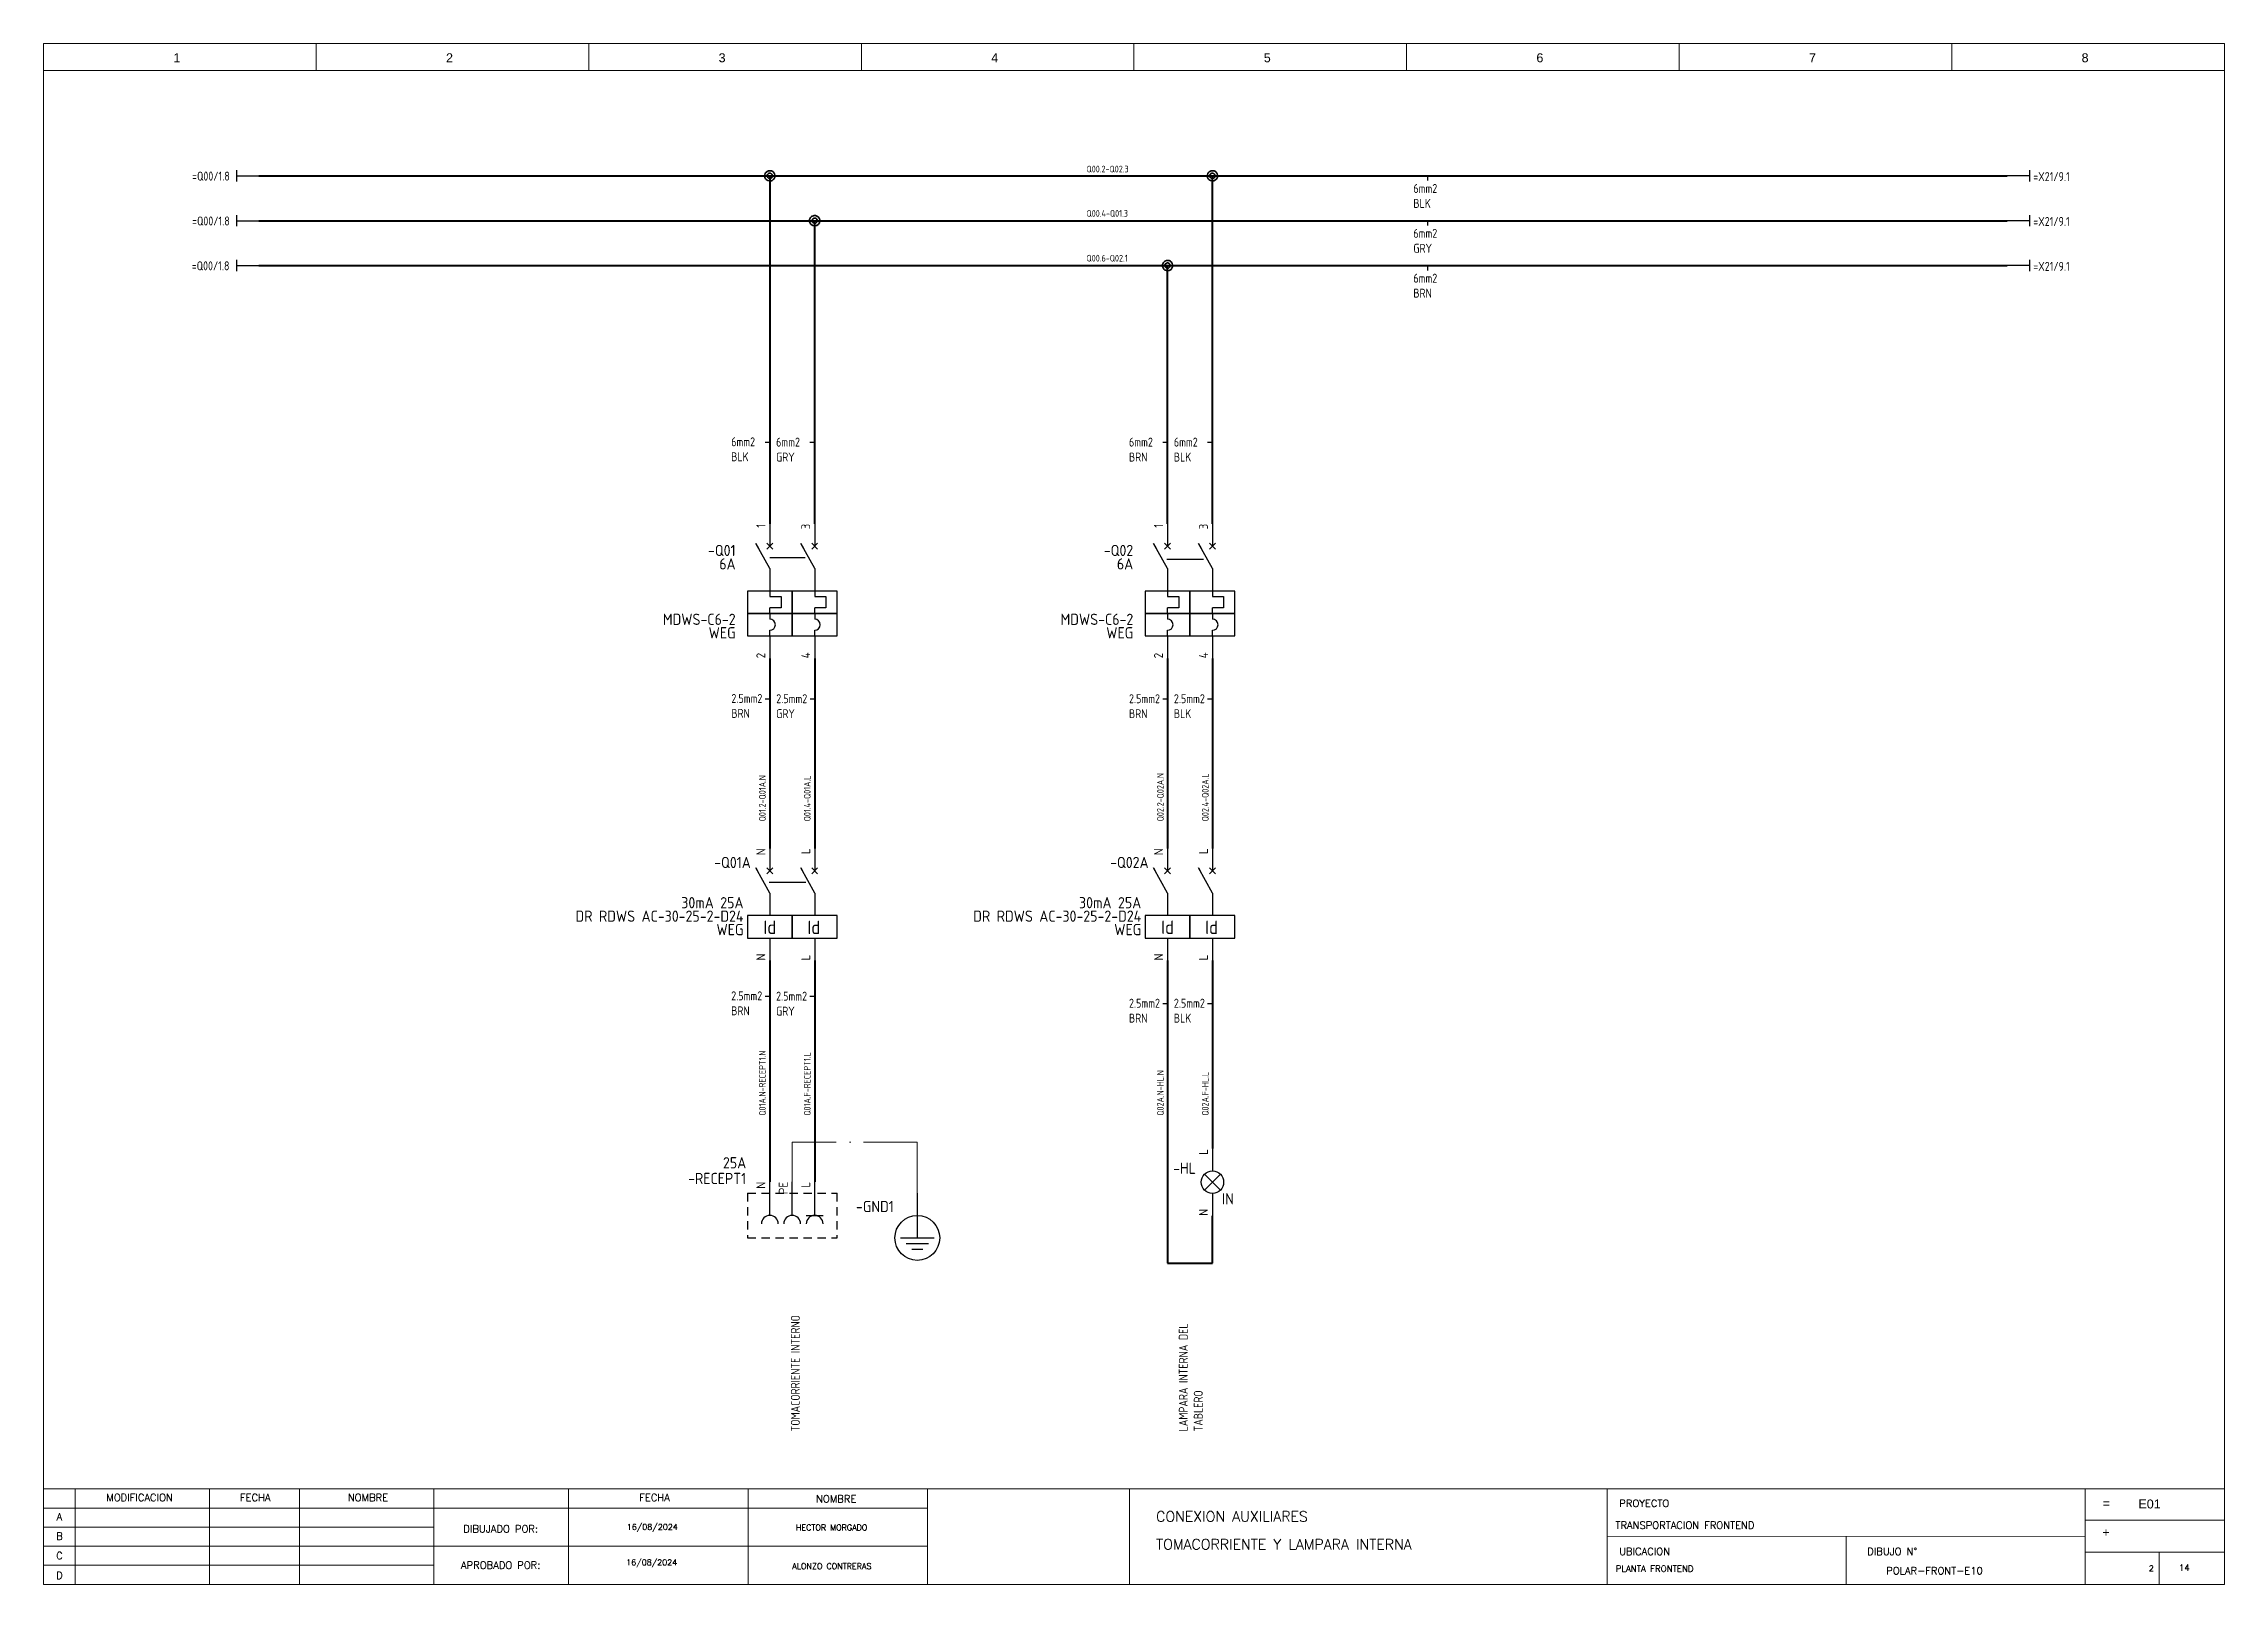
# Paper-space layout '02' of a CAD drawing. Header units: millimetres. Extents: x -33 to 453, y -23 to 320.
# The model-space entities are those that its viewports show. They can reach past a viewport. Long polylines and large blocks are cut down to what shows.
import ezdxf
from ezdxf.enums import TextEntityAlignment as Align

# ---------------------------------------------------------------- set-up
doc = ezdxf.new("R2010")
doc.units = ezdxf.units.MM
doc.header["$MEASUREMENT"] = 0
doc.linetypes.add('ACAD_ISO10W100', pattern=[18, 12, -3, 0, -3])
for name, color, linetype in [('0V', 160, 'Continuous'), ('DESC', 150, 'Continuous'), ('LINK', 9, 'Continuous'), ('MISC', 7, 'Continuous'), ('PDF_Geometría', 7, 'Continuous'), ('TAGS', 150, 'Continuous'), ('TERMS', 123, 'Continuous'), ('WIRENO', 10, 'Continuous'), ('WIREREF', 50, 'Continuous')]:
    doc.layers.add(name, color=color, linetype=linetype)
for name, color, linetype, lineweight in [('Fase1', 255, 'Continuous', 40), ('Fase2', 253, 'Continuous', 40), ('Fase3', 34, 'Continuous', 40), ('FORMATO', 7, 'Continuous', 5), ('SYMS', 7, 'Continuous', 30), ('Tierra', 3, 'ACAD_ISO10W100', 5)]:
    doc.layers.add(name, color=color, linetype=linetype, lineweight=lineweight)
doc.styles.add('ROMANS', font='romans.shx')
doc.styles.add('SIMPLEX', font='simplex.shx', dxfattribs={"height": 6})
doc.styles.get("Standard").update_dxf_attribs({"font": 'arial.ttf'})
doc.styles.add('WD_IEC', font='ISOCP2.shx', dxfattribs={"width": 0.9, "height": 4})

# ---------------------------------------------------------------- blocks, each defined once
blk = doc.blocks.new('Membrete A3')
at = {"layer": 'FORMATO', "color": 5}
for p, q in [((454.02, 319.51), (-32.03, 319.51)), ((-32.03, 319.51), (-32.03, 313.51)), ((28.73, 319.51), (28.73, 313.51)), ((89.48, 319.51), (89.48, 313.51)), ((150.24, 319.51), (150.24, 313.51)), ((210.99, 319.51), (210.99, 313.51)), ((271.75, 319.51), (271.75, 313.51)), ((332.5, 319.51), (332.5, 313.51)), ((393.26, 319.51), (393.26, 313.51)), ((454.02, 319.51), (454.02, 313.51)), ((-32.03, 313.51), (454.02, 313.51)), ((454.02, -2.58), (-32.03, -2.58)), ((-32.03, -2.58), (-32.03, -23.85)), ((-25.03, -23.85), (-25.03, -2.58)), ((4.97, -23.85), (4.97, -2.58)), ((24.97, -23.85), (24.97, -2.58)), ((54.97, -23.85), (54.97, -2.58)), ((84.97, -23.85), (84.97, -2.58)), ((124.97, -23.85), (124.97, -2.58)), ((164.97, -23.85), (164.97, -2.58)), ((209.97, -23.85), (209.97, -2.58)), ((316.47, -2.58), (316.47, -23.85)), ((422.96, -2.58), (422.96, -23.85)), ((454.02, -2.58), (454.02, -23.85)), ((-32.03, -6.84), (54.97, -6.84)), ((54.97, -6.84), (164.97, -6.84)), ((422.96, -9.52), (454.02, -9.52)), ((-32.03, -11.09), (54.97, -11.09)), ((316.47, -13.22), (422.96, -13.1)), ((369.71, -13.16), (369.71, -23.85)), ((-32.03, -15.35), (54.97, -15.35)), ((54.97, -15.35), (164.97, -15.35)), ((422.96, -16.69), (454.02, -16.69)), ((-32.03, -19.6), (54.97, -19.6)), ((454.02, -23.85), (-32.03, -23.85))]:
    blk.add_line(p, q, dxfattribs=at)
at = {"layer": 'FORMATO', "color": 172, "true_color": 0x0000d2}
blk.add_line((439.51, -16.69), (439.51, -23.85), dxfattribs=at)
at = {"flags": 8}
for tag, p in [('=', (437.34, -6.94)), ('+', (437.03, -13.59))]:
    blk.add_attdef(tag, text='', height=2, dxfattribs=at).set_placement(p, align=Align.CENTER)
at = {"layer": 'FORMATO', "style": 'SIMPLEX'}
for s, height, p in [('MODIFICACION', 1.625, (-10.65, -5.33)), ('FECHA', 1.625, (15.14, -5.33)), ('NOMBRE', 1.625, (40.26, -5.33)), ('FECHA', 1.625, (104.13, -5.33)), ('NOMBRE', 1.625, (144.62, -5.61)), ('A', 1.62, (-28.51, -9.6)), ('PROYECTO', 1.625, (324.72, -6.61)), ('B', 1.62, (-28.51, -13.91)), ('DIBUJADO POR:', 1.625, (69.84, -12.31)), ('C', 1.62, (-28.51, -18.26)), ('APROBADO POR:', 1.625, (69.84, -20.39)), ('UBICACION', 1.625, (324.79, -17.32)), ('DIBUJO N°', 1.625, (379.98, -17.32)), ('D', 1.62, (-28.51, -22.66))]:
    blk.add_text(s, height=height, dxfattribs=at).set_placement(p, align=Align.CENTER)
at = {"layer": 'FORMATO', "color": 5, "char_height": 2, "attachment_point": 1}
for s, insert in [('1', (-3.1, 317.35)), ('2', (57.66, 317.35)), ('3', (118.41, 317.35)), ('4', (179.17, 317.35)), ('5', (239.92, 317.35)), ('6', (300.68, 317.35)), ('7', (361.44, 317.35)), ('8', (422.19, 317.35))]:
    blk.add_mtext_dynamic_manual_height_columns(s, width=6.4736, gutter_width=10, heights=[0], dxfattribs=dict(at, insert=insert))
at = {"layer": 'FORMATO', "char_height": 2, "attachment_point": 1}
for s, insert in [('{\\Famgdt|c0;=}', (426.91, -4.81)), ('{\\Famgdt|c0;+}', (426.84, -11.28))]:
    blk.add_mtext_dynamic_manual_height_columns(s, width=6.5897, gutter_width=30, heights=[0], dxfattribs=dict(at, insert=insert))
at = {"layer": 'FORMATO', "char_height": 1.3, "attachment_point": 1, "style": 'SIMPLEX'}
for insert in [(97.95, -10.41), (97.81, -18.31)]:
    blk.add_mtext_dynamic_manual_height_columns('16/08/2024', width=6.1912, gutter_width=1, heights=[0], dxfattribs=dict(at, insert=insert))
at = {"layer": 'FORMATO', "flags": 8}
for tag, p, height, style in [('MOD_DESC11', (-24.47, -8.5), 1.3, 'ROMANS'), ('MOD_DESC12', (-24.47, -10.77), 1.3, 'ROMANS'), ('TITULO_3', (215.92, -9.87), 2.3, 'ROMANS'), ('MOD_DESC21', (-24.43, -12.68), 1.3, 'ROMANS'), ('MOD_DESC22', (-24.43, -14.95), 1.3, 'ROMANS'), ('TITULO_4', (215.92, -16.08), 2.3, 'ROMANS'), ('TITULO_1', (318.29, -11.48), 1.62, 'SIMPLEX'), ('MOD_DESC31', (-24.52, -16.84), 1.3, 'ROMANS'), ('MOD_DESC32', (-24.52, -19.12), 1.3, 'ROMANS'), ('TITULO_2', (318.36, -21.07), 1.4, 'SIMPLEX')]:
    blk.add_attdef(tag, p, '', height=height, dxfattribs=dict(at, style=style))
for tag, height, style, p in [('MOD_F1', 1.3, 'ROMANS', (14.38, -9.61)), ('MOD_N1', 1.3, 'ROMANS', (30.54, -9.91)), ('MOD_F2', 1.3, 'ROMANS', (14.31, -13.92)), ('MOD_N2', 1.3, 'ROMANS', (30.46, -14.07)), ('DIBUJO', 1.3, 'SIMPLEX', (143.59, -11.82)), ('MOD_F3', 1.3, 'ROMANS', (14.38, -18.31)), ('MOD_N3', 1.3, 'ROMANS', (30.48, -18.32)), ('APROBO', 1.3, 'SIMPLEX', (143.64, -20.44)), ('DWG_NO', 1.62, 'SIMPLEX', (389.4, -21.62)), ('N°', 1.3, 'ROMANS', (432.14, -20.89))]:
    blk.add_attdef(tag, text='', height=height, dxfattribs=dict(at, style=style)).set_placement(p, align=Align.CENTER)
at = {"layer": 'FORMATO', "style": 'ROMANS', "flags": 8}
blk.add_attdef('CANTIDAD', text='', height=1.4, dxfattribs=at).set_placement((447.78, -20.98), align=Align.RIGHT)
blk = doc.blocks.new('VCB11Q9')
for p, q in [((0, 7.5), (0, 2.5)), ((0, -2.5), (-3.12, 3.12)), ((-3.12, 3.12), (-2.52, 2.03)), ((-0.66, 1.84), (0.66, 3.16)), ((-0.66, 3.16), (0.66, 1.84)), ((0, -2.5), (0, -7.5)), ((0, -7.5), (0, -8.75)), ((0, -8.75), (2.5, -8.75)), ((2.5, -8.75), (2.5, -11.25)), ((0, -12.5), (0, -11.25)), ((2.5, -11.25), (0, -11.25)), ((0, -12.5), (0, -13.75)), ((0, -17.5), (0, -16.25)), ((0, -17.5), (0, -22.5))]:
    blk.add_line(p, q)
for points in [[(-5, -7.5), (-5, -12.5), (5, -12.5), (5, -7.5)], [(-5, -12.5), (-5, -17.5), (5, -17.5), (5, -12.5)]]:
    blk.add_lwpolyline(points, close=True)
blk.add_arc((0, -15), 1.25, 270, 90)
at = {"style": 'WD_IEC'}
for tag, p in [('INST', (-7.62, 6.3)), ('LOC', (-7.62, 3.3)), ('TAG1', (-7.62, 0.3)), ('RATING1', (-7.62, -2.7)), ('DESC1', (-7.62, -15.05)), ('DESC3', (-7.62, -21.05)), ('DESC2', (-7.62, -18.05))]:
    blk.add_attdef(tag, text='', height=2.5, dxfattribs=at).set_placement(p, align=Align.RIGHT)
blk.add_attdef('TERM01', text='', height=2, rotation=90, dxfattribs=at).set_placement((-1, 7.5), align=Align.RIGHT)
at = {"style": 'WD_IEC', "flags": 1}
for tag, p, height in [('X2TERM01', (0, 7.5), 0.32), ('X4LINK', (-2.15, 0), 0.32), ('X1LINK', (0.02, 0), 0.32), ('CONTACT', (-5.15, -7.55), 1), ('COMMON', (-3.9, -8.8), 1), ('ASSYCODE', (0.69, -18.77), 1), ('FAMILY', (0.69, -20.27), 1), ('X8TERM02', (0, -22.5), 0.32), ('CATDESC', (0.69, -21.77), 1)]:
    blk.add_attdef(tag, p, '', height=height, dxfattribs=at)
at = {"style": 'WD_IEC', "flags": 9}
for tag, p in [('MFG', (7.81, 5.44)), ('CAT', (7.81, 2.94))]:
    blk.add_attdef(tag, text='', height=1.5, dxfattribs=at).set_placement(p, align=Align.RIGHT)
at = {"lineweight": 15, "style": 'WD_IEC'}
blk.add_attdef('XREF', text='', height=2.5, dxfattribs=at).set_placement((-7.62, -12.05), align=Align.RIGHT)
at = {"style": 'WD_IEC'}
blk.add_attdef('TERM02', (-1, -22.5), '', height=2, rotation=90, dxfattribs=at)
blk = doc.blocks.new('VCB21Q9')
for p, q in [((0, 7.5), (0, 2.5)), ((0, -2.5), (-3.12, 3.12)), ((-3.12, 3.12), (-2.52, 2.03)), ((-0.66, 1.84), (0.66, 3.16)), ((-0.66, 3.16), (0.66, 1.84)), ((0, -2.5), (0, -7.5)), ((0, -7.5), (0, -8.75)), ((0, -8.75), (2.5, -8.75)), ((2.5, -8.75), (2.5, -11.25)), ((0, -12.5), (0, -11.25)), ((2.5, -11.25), (0, -11.25)), ((0, -12.5), (0, -13.75)), ((0, -17.5), (0, -16.25)), ((0, -17.5), (0, -22.5))]:
    blk.add_line(p, q)
for points in [[(-5, -7.5), (-5, -12.5), (5, -12.5), (5, -7.5)], [(-5, -12.5), (-5, -17.5), (5, -17.5), (5, -12.5)]]:
    blk.add_lwpolyline(points, close=True)
blk.add_arc((0, -15), 1.25, 270, 90)
at = {"style": 'WD_IEC'}
for tag, p in [('INST', (-5.27, 9.9)), ('TAG2', (-5.27, 3.9)), ('LOC', (-5.27, 6.9)), ('DESC2', (-8.42, -15.55)), ('DESC1', (-8.42, -12.55)), ('DESC3', (-8.42, -18.55))]:
    blk.add_attdef(tag, text='', height=2.5, dxfattribs=at).set_placement(p, align=Align.RIGHT)
blk.add_attdef('TERM01', text='', height=2, rotation=90, dxfattribs=at).set_placement((-1, 7.5), align=Align.RIGHT)
at = {"style": 'WD_IEC', "flags": 1}
for tag, p, height in [('X2TERM01', (0, 7.5), 0.32), ('X4LINK', (-2.15, 0), 0.32), ('X1LINK', (-0.13, 0), 0.32), ('CONTACT', (-5.15, -7.55), 1), ('FAMILY', (0.69, -20.27), 1), ('X8TERM02', (0, -22.5), 0.32)]:
    blk.add_attdef(tag, p, '', height=height, dxfattribs=at)
at = {"lineweight": 15, "style": 'WD_IEC'}
blk.add_attdef('XREF', text='', height=2.5, dxfattribs=at).set_placement((-8.42, -6.55), align=Align.RIGHT)
at = {"style": 'WD_IEC', "flags": 1}
blk.add_attdef('RATING1', text='', height=2.5, dxfattribs=at).set_placement((-8.42, -9.55), align=Align.RIGHT)
at = {"style": 'WD_IEC'}
blk.add_attdef('TERM02', (-1, -22.5), '', height=2, rotation=90, dxfattribs=at)
blk = doc.blocks.new('empalme')
at = {"layer": 'PDF_Geometría', "color": 40, "lineweight": 35, "true_color": 0xffcf00}
for points in [[(145.66, 151.93), (144.51, 151.93)], [(145.1, 151.93), (144.51, 151.93)]]:
    blk.add_lwpolyline(points, close=True, dxfattribs=at)
for points in [[(143.39, 152.17), (143.39, 152.17), (143.34, 151.93), (143.39, 151.7)], [(143.58, 152.61), (143.58, 152.61), (143.44, 152.41), (143.39, 152.17)], [(143.39, 151.7), (143.39, 151.7), (143.44, 151.46), (143.58, 151.26)], [(143.94, 152.93), (143.94, 152.93), (143.73, 152.81), (143.58, 152.61)], [(143.58, 151.26), (143.58, 151.26), (143.73, 151.06), (143.94, 150.94)], [(143.94, 152.06), (143.94, 152.06), (143.92, 151.93), (143.94, 151.81)], [(144.39, 153.08), (144.39, 153.08), (144.15, 153.05), (143.94, 152.93)], [(144.04, 152.28), (144.04, 152.28), (143.97, 152.18), (143.94, 152.06)], [(143.94, 151.81), (143.94, 151.81), (143.97, 151.69), (144.04, 151.59)], [(143.94, 150.94), (143.94, 150.94), (144.15, 150.82), (144.39, 150.79)], [(144.22, 152.44), (144.22, 152.44), (144.12, 152.38), (144.04, 152.28)], [(144.04, 151.59), (144.04, 151.59), (144.12, 151.49), (144.22, 151.43)], [(144.45, 152.51), (144.45, 152.51), (144.33, 152.5), (144.22, 152.44)], [(144.22, 151.43), (144.22, 151.43), (144.33, 151.37), (144.45, 151.36)], [(144.87, 153.03), (144.87, 153.03), (144.64, 153.1), (144.39, 153.08)], [(144.39, 150.79), (144.39, 150.79), (144.64, 150.77), (144.87, 150.84)], [(144.69, 152.49), (144.69, 152.49), (144.58, 152.53), (144.45, 152.51)], [(144.45, 151.36), (144.45, 151.36), (144.58, 151.34), (144.69, 151.38)], [(144.9, 152.37), (144.9, 152.37), (144.81, 152.45), (144.69, 152.49)], [(144.69, 151.38), (144.69, 151.38), (144.81, 151.42), (144.9, 151.5)], [(145.28, 152.79), (145.28, 152.79), (145.1, 152.95), (144.87, 153.03)], [(144.87, 150.84), (144.87, 150.84), (145.1, 150.92), (145.28, 151.08)], [(145.05, 152.17), (145.05, 152.17), (144.99, 152.28), (144.9, 152.37)], [(144.9, 151.5), (144.9, 151.5), (144.99, 151.58), (145.05, 151.7)], [(145.1, 151.93), (145.1, 151.93), (145.1, 152.06), (145.05, 152.17)], [(145.05, 151.7), (145.05, 151.7), (145.1, 151.81), (145.1, 151.93)], [(145.56, 152.4), (145.56, 152.4), (145.46, 152.62), (145.28, 152.79)], [(145.28, 151.08), (145.28, 151.08), (145.46, 151.24), (145.56, 151.47)], [(145.66, 151.93), (145.66, 151.93), (145.66, 152.18), (145.56, 152.4)], [(145.56, 151.47), (145.56, 151.47), (145.66, 151.69), (145.66, 151.93)]]:
    blk.add_open_spline(points, degree=3, dxfattribs=at)
blk = doc.blocks.new('empalme_')
at = {"layer": '0V'}
blk.add_blockref('empalme', (-144.51, -151.93), dxfattribs=at)
blk = doc.blocks.new('VCB11Q17')
for p, q in [((0, 7.5), (0, 2.5)), ((0, -2.5), (-3.12, 3.12)), ((-3.12, 3.12), (-2.52, 2.03)), ((-0.66, 1.84), (0.66, 3.16)), ((-0.66, 3.16), (0.66, 1.84)), ((0, -2.5), (0, -7.5)), ((0, -12.5), (0, -17.5))]:
    blk.add_line(p, q)
blk.add_lwpolyline([(-5, -7.5), (-5, -12.5), (5, -12.5), (5, -7.5)], close=True)
at = {"style": 'WD_IEC'}
for tag, p in [('INST', (-4.22, 9.11)), ('TAG1', (-4.22, 3.11)), ('LOC', (-4.22, 6.11)), ('RATING1', (-5.86, -5.86)), ('DESC2', (-5.86, -11.86)), ('DESC1', (-5.86, -8.86)), ('DESC3', (-5.86, -14.86))]:
    blk.add_attdef(tag, text='', height=2.5, dxfattribs=at).set_placement(p, align=Align.RIGHT)
blk.add_attdef('TERM01', text='', height=2, rotation=90, dxfattribs=at).set_placement((-1, 7.5), align=Align.RIGHT)
at = {"style": 'WD_IEC', "flags": 1}
for tag, p, height in [('X2TERM01', (0, 7.5), 0.32), ('MFG', (2.75, 6.5), 1.5), ('CAT', (2.75, 4), 1.5), ('X4LINK', (-2, 0), 0.32), ('X1LINK', (-0.13, 0), 0.32), ('CONTACT', (-5, -7.5), 1), ('COMMON', (-3.75, -8.75), 1), ('ASSYCODE', (0.69, -13.77), 1), ('FAMILY', (0.69, -15.27), 1), ('X8TERM02', (0, -17.5), 0.32), ('CATDESC', (0.69, -16.77), 1)]:
    blk.add_attdef(tag, p, '', height=height, dxfattribs=at)
at = {"lineweight": 15, "style": 'WD_IEC'}
blk.add_attdef('XREF', text='', height=2.5, dxfattribs=at).set_placement((-5.86, -2.86), align=Align.RIGHT)
at = {"style": 'WD_IEC'}
blk.add_attdef('TERM02', (-1, -17.5), '', height=2, rotation=90, dxfattribs=at)
blk.add_attdef('I', text='', height=3, dxfattribs=at).set_placement((0.01, -11.58), align=Align.CENTER)
blk = doc.blocks.new('VCB21Q17')
for p, q in [((0, 7.5), (0, 2.5)), ((0, -2.5), (-3.12, 3.12)), ((-3.12, 3.12), (-2.52, 2.03)), ((-0.66, 1.84), (0.66, 3.16)), ((-0.66, 3.16), (0.66, 1.84)), ((0, -2.5), (0, -7.5)), ((0, -12.5), (0, -17.5))]:
    blk.add_line(p, q)
blk.add_lwpolyline([(-5, -7.5), (-5, -12.5), (5, -12.5), (5, -7.5)], close=True)
at = {"style": 'WD_IEC'}
for tag, p in [('INST', (-4.39, 9.55)), ('TAG2', (-4.39, 3.55)), ('LOC', (-4.39, 6.55)), ('DESC1', (-6.42, -7.3)), ('DESC2', (-6.42, -10.3)), ('DESC3', (-6.42, -13.3))]:
    blk.add_attdef(tag, text='', height=2.5, dxfattribs=at).set_placement(p, align=Align.RIGHT)
blk.add_attdef('TERM01', text='', height=2, rotation=90, dxfattribs=at).set_placement((-1, 7.5), align=Align.RIGHT)
at = {"style": 'WD_IEC', "flags": 1}
for tag, p, height in [('X2TERM01', (0, 7.5), 0.32), ('X4LINK', (-2, 0), 0.32), ('X1LINK', (-0.12, 0), 0.32), ('CONTACT', (-5, -7.5), 1), ('FAMILY', (0.69, -15.27), 1), ('X8TERM02', (0, -17.5), 0.32)]:
    blk.add_attdef(tag, p, '', height=height, dxfattribs=at)
at = {"lineweight": 15, "style": 'WD_IEC'}
blk.add_attdef('XREF', text='', height=2.5, dxfattribs=at).set_placement((-6.42, -1.3), align=Align.RIGHT)
at = {"style": 'WD_IEC', "flags": 1}
blk.add_attdef('RATING1', text='', height=2.5, dxfattribs=at).set_placement((-6.42, -4.3), align=Align.RIGHT)
at = {"style": 'WD_IEC'}
blk.add_attdef('TERM02', (-1, -17.5), '', height=2, rotation=90, dxfattribs=at)
blk.add_attdef('I', text='', height=3, dxfattribs=at).set_placement((-0.18, -11.62), align=Align.CENTER)
blk = doc.blocks.new('REFERENCIA_ENTRADA_HORIZONTAL')
at = {"layer": 'SYMS'}
for p, q in [((-5, 1.25), (-5, -1.25)), ((-5, 0), (0, 0))]:
    blk.add_line(p, q, dxfattribs=at)
at = {"layer": 'TAGS', "style": 'WD_IEC', "width": 0.9, "flags": 8}
blk.add_attdef('TAG', text='', height=1, dxfattribs=at).set_placement((-15.18, -2.12), align=Align.RIGHT)
blk = doc.blocks.new('VCN1RSGL')
at = {"linetype": 'Continuous'}
for p, q in [((0, -2.5), (0, 0)), ((5, -2.5), (5, 0)), ((10, -2.5), (10, 0))]:
    blk.add_line(p, q, dxfattribs=at)
for p, q in [((-5, -2.5), (-3.125, -2.5)), ((-5, -2.5), (-5, -4.375)), ((-1.875, -2.5), (0, -2.5)), ((0, -7.5), (0, -2.5)), ((1.25, -2.5), (3.125, -2.5)), ((4.375, -2.5), (6.25, -2.5)), ((5, -7.5), (5, -2.5)), ((7.5, -2.5), (9.375, -2.5)), ((10, -7.5), (10, -2.5)), ((10.625, -2.5), (12.5, -2.5)), ((13.75, -2.5), (15, -2.5)), ((15, -4.375), (15, -2.5)), ((-5, -5.625), (-5, -7.5)), ((-5, -8.75), (-5, -10.625)), ((8.125, -7.5), (11.875, -7.5)), ((15, -7.5), (15, -5.625)), ((15, -10.625), (15, -8.75)), ((-5, -11.875), (-5, -12.5)), ((-5, -12.5), (-3.125, -12.5)), ((-1.875, -12.5), (0, -12.5)), ((1.25, -12.5), (3.125, -12.5)), ((4.375, -12.5), (6.25, -12.5)), ((7.5, -12.5), (9.375, -12.5)), ((10.625, -12.5), (12.5, -12.5)), ((13.75, -12.5), (15, -12.5)), ((15, -12.5), (15, -11.875))]:
    blk.add_line(p, q)
for centre in [(0, -9.375), (5, -9.375), (10, -9.375)]:
    blk.add_arc(centre, 1.875, 0, 180)
at = {"style": 'WD_IEC'}
for tag, p in [('INST', (-5.25, 10)), ('RATING1', (-5.25, 3)), ('LOC', (-5.25, 6.5)), ('TAG1', (-5.25, -0.5))]:
    blk.add_attdef(tag, text='', height=2.5, dxfattribs=at).set_placement(p, align=Align.RIGHT)
at = {"style": 'WD_IEC', "flags": 1}
for tag, p, height in [('X2TERM01', (0, 0), 0.32), ('X2TERM02', (5, 0), 0.32), ('X2TERM03', (10, 0), 0.32), ('ASSYCODE', (16, -14), 1), ('FAMILY', (16, -15.5), 1), ('CATDESC', (16, -17), 1)]:
    blk.add_attdef(tag, p, '', height=height, dxfattribs=at)
at = {"style": 'WD_IEC', "flags": 9}
for tag, p in [('MFG', (-6, -4)), ('CAT', (-6, -6.5))]:
    blk.add_attdef(tag, text='', height=1.5, dxfattribs=at).set_placement(p, align=Align.RIGHT)
at = {"style": 'WD_IEC'}
for tag, p in [('TERM01', (-1, 0)), ('TERM02', (4, 0)), ('TERM03', (9, 0))]:
    blk.add_attdef(tag, text='', height=2, rotation=90, dxfattribs=at).set_placement(p, align=Align.RIGHT)
at = {"lineweight": 15, "style": 'WD_IEC'}
blk.add_attdef('XREF', text='', height=2.5, dxfattribs=at).set_placement((-6, -11.5), align=Align.RIGHT)
at = {"style": 'WD_IEC'}
for tag, p in [('DESC2', (5, -19.75)), ('DESC1', (5, -16.25)), ('DESC3', (5, -23.25))]:
    blk.add_attdef(tag, text='', height=2.5, dxfattribs=at).set_placement(p, align=Align.MIDDLE)
blk = doc.blocks.new('VGND4')
for p, q in [((0, 0), (0, -10)), ((-3.75, -10), (3.75, -10)), ((-2.5, -11.25), (2.5, -11.25)), ((-1.25, -12.5), (1.25, -12.5))]:
    blk.add_line(p, q)
blk.add_circle((0, -10), 5)
at = {"style": 'WD_IEC'}
for tag, p in [('INST', (-5.25, 2.75)), ('LOC', (-5.25, -0.75)), ('TAG1', (-5.25, -4.25))]:
    blk.add_attdef(tag, text='', height=2.5, dxfattribs=at).set_placement(p, align=Align.RIGHT)
at = {"style": 'WD_IEC', "flags": 1}
blk.add_attdef('X2TERM01', (0, 0), '', height=0.32, dxfattribs=at)
blk = doc.blocks.new('VLT1H24')
for p, q in [((0, 7.5), (0, 2.5)), ((-1.77, -1.77), (1.77, 1.77)), ((1.77, -1.77), (-1.77, 1.77)), ((0, -2.5), (0, -7.5))]:
    blk.add_line(p, q)
blk.add_circle((0, 0), 2.5)
at = {"style": 'WD_IEC'}
for tag, p in [('INST', (-3.67, 7.86)), ('LOC', (-3.67, 4.86)), ('TAG1', (-3.67, 1.86)), ('DESC1', (-3.32, -5.22)), ('DESC3', (-3.32, -11.22)), ('DESC2', (-3.32, -8.22))]:
    blk.add_attdef(tag, text='', height=2.5, dxfattribs=at).set_placement(p, align=Align.RIGHT)
blk.add_attdef('TERM01', text='', height=2, rotation=90, dxfattribs=at).set_placement((-0.99, 7.39), align=Align.RIGHT)
at = {"style": 'WD_IEC', "flags": 1}
for tag, p, height in [('X2TERM01', (0, 7.5), 0.32), ('X8TERM02', (0, -7.5), 0.32), ('ASSYCODE', (2.72, -7.44), 1), ('FAMILY', (2.72, -8.94), 1), ('CATDESC', (2.72, -10.44), 1)]:
    blk.add_attdef(tag, p, '', height=height, dxfattribs=at)
at = {"style": 'WD_IEC', "flags": 9}
for tag, p in [('MFG', (6.1, 5.14)), ('CAT', (6.1, 2.64))]:
    blk.add_attdef(tag, text='', height=1.5, dxfattribs=at).set_placement(p, align=Align.RIGHT)
at = {"lineweight": 15, "style": 'WD_IEC'}
blk.add_attdef('XREF', text='', height=2.5, dxfattribs=at).set_placement((-3.32, -2.22), align=Align.RIGHT)
at = {"style": 'WD_IEC'}
blk.add_attdef('TERM02', (-1, -7.5), '', height=2, rotation=90, dxfattribs=at)
at = {"lineweight": 15, "style": 'WD_IEC'}
blk.add_attdef('TYPE', (2.13, -4.94), '', height=2.5, dxfattribs=at)
at = {"style": 'WD_IEC', "width": 0.9}
blk.add_attdef('WDTAGALT', text='', height=2.5, dxfattribs=at).set_placement((-3.32, -14.22), align=Align.RIGHT)

msp = doc.modelspace()

# ---------------------------------------------------------------- linework, layer by layer
at = {"layer": 'Fase1'}
for p, q in [((563.86, 387.45), (953.52, 387.45)), ((677.74, 387.45), (677.74, 309.92)), ((776.39, 309.92), (776.39, 387.45)), ((677.74, 279.92), (677.74, 237.58)), ((776.39, 279.92), (776.39, 237.58)), ((677.74, 212.58), (677.74, 163.26)), ((776.39, 212.58), (776.39, 170.68))]:
    msp.add_line(p, q, dxfattribs=at)
at = {"layer": 'Fase2'}
for p, q in [((563.86, 377.45), (953.52, 377.45)), ((687.74, 309.92), (687.74, 377.45)), ((687.74, 279.92), (687.74, 237.58)), ((687.74, 212.58), (687.74, 163.26))]:
    msp.add_line(p, q, dxfattribs=at)
at = {"layer": 'Fase3'}
for p, q in [((563.86, 367.45), (953.52, 367.45)), ((766.39, 309.92), (766.39, 367.45)), ((766.37, 279.92), (766.38, 237.58)), ((766.39, 212.58), (766.39, 145.15)), ((776.39, 145.15), (776.39, 155.68)), ((766.39, 145.15), (776.39, 145.15))]:
    msp.add_line(p, q, dxfattribs=at)
at = {"layer": 'LINK'}
for points in [[(677.76, 302.42), (685.59, 302.42)], [(766.26, 301.99), (774.39, 301.99)], [(677.61, 230.08), (685.74, 230.08)]]:
    msp.add_lwpolyline(points, dxfattribs=at)
at = {"layer": 'SYMS'}
for p, q in [((958.52, 387.45), (953.52, 387.45)), ((958.52, 388.7), (958.52, 386.2)), ((958.52, 377.45), (953.52, 377.45)), ((958.52, 378.7), (958.52, 376.2)), ((958.52, 367.45), (953.52, 367.45)), ((958.52, 368.7), (958.52, 366.2))]:
    msp.add_line(p, q, dxfattribs=at)
at = {"layer": 'Tierra'}
for p, q in [((710.62, 172.09), (682.74, 172.09)), ((682.74, 163.26), (682.74, 172.09)), ((710.62, 160.76), (710.62, 172.09))]:
    msp.add_line(p, q, dxfattribs=at)
at = {"layer": 'WIRENO'}
for p, q in [((824.37, 386.39), (824.37, 387.45)), ((824.37, 376.39), (824.37, 377.45)), ((824.37, 366.39), (824.37, 367.45)), ((676.68, 328.08), (677.74, 328.08)), ((686.68, 328.08), (687.74, 328.08)), ((765.33, 328.08), (766.39, 328.08)), ((775.33, 328.08), (776.39, 328.08)), ((676.71, 270.89), (677.77, 270.89)), ((686.71, 270.89), (687.77, 270.89)), ((765.33, 270.89), (766.39, 270.89)), ((775.33, 270.89), (776.39, 270.89)), ((676.68, 204.61), (677.74, 204.61)), ((686.68, 204.61), (687.74, 204.61)), ((765.33, 203.03), (766.39, 203.03)), ((775.33, 203.03), (776.39, 203.03))]:
    msp.add_line(p, q, dxfattribs=at)

# ---------------------------------------------------------------- block references
at = {"layer": '0V'}
for p in [(677.74, 387.45), (776.39, 387.45), (687.74, 377.45), (766.39, 367.45)]:
    msp.add_blockref('empalme_', p, dxfattribs=at)
at = {"layer": 'SYMS'}
for p in [(563.86, 387.45), (563.86, 377.45), (563.86, 367.45)]:
    msp.add_blockref('REFERENCIA_ENTRADA_HORIZONTAL', p, dxfattribs=at)
ref = msp.add_blockref('VCB11Q9', (677.74, 302.42), dxfattribs=at)
ref.add_attrib('RATING1', '6A', dxfattribs={"layer": 'MISC', "height": 2.5, "style": 'WD_IEC'}).set_placement((670.12, 299.72), align=Align.RIGHT)
ref.add_attrib('TAG1', '-Q01', dxfattribs={"layer": 'TAGS', "height": 2.5, "style": 'WD_IEC'}).set_placement((670.12, 302.72), align=Align.RIGHT)
ref.add_attrib('DESC1', 'MDWS-C6-2', dxfattribs={"layer": 'DESC', "height": 2.5, "style": 'WD_IEC'}).set_placement((670.12, 287.37), align=Align.RIGHT)
ref.add_attrib('DESC2', 'WEG', dxfattribs={"layer": 'DESC', "height": 2.5, "style": 'WD_IEC'}).set_placement((670.12, 284.37), align=Align.RIGHT)
ref.add_attrib('TERM01', '1', dxfattribs={"layer": 'TERMS', "height": 2, "rotation": 90, "style": 'WD_IEC'}).set_placement((676.74, 309.92), align=Align.RIGHT)
ref.add_attrib('TERM02', '2', (676.74, 279.92), dxfattribs={"layer": 'TERMS', "height": 2, "rotation": 90, "style": 'WD_IEC'})
ref = msp.add_blockref('VCB21Q9', (687.74, 302.42), dxfattribs=at)
ref.add_attrib('TERM01', '3', dxfattribs={"layer": 'TERMS', "height": 2, "rotation": 90, "style": 'WD_IEC'}).set_placement((686.74, 309.92), align=Align.RIGHT)
ref.add_attrib('TERM02', '4', (686.74, 279.92), dxfattribs={"layer": 'TERMS', "height": 2, "rotation": 90, "style": 'WD_IEC'})
ref = msp.add_blockref('VCB11Q9', (766.37, 302.42), dxfattribs=at)
ref.add_attrib('RATING1', '6A', dxfattribs={"layer": 'MISC', "height": 2.5, "style": 'WD_IEC'}).set_placement((758.74, 299.72), align=Align.RIGHT)
ref.add_attrib('TAG1', '-Q02', dxfattribs={"layer": 'TAGS', "height": 2.5, "style": 'WD_IEC'}).set_placement((758.74, 302.72), align=Align.RIGHT)
ref.add_attrib('DESC1', 'MDWS-C6-2', dxfattribs={"layer": 'DESC', "height": 2.5, "style": 'WD_IEC'}).set_placement((758.75, 287.37), align=Align.RIGHT)
ref.add_attrib('DESC2', 'WEG', dxfattribs={"layer": 'DESC', "height": 2.5, "style": 'WD_IEC'}).set_placement((758.75, 284.37), align=Align.RIGHT)
ref.add_attrib('TERM01', '1', dxfattribs={"layer": 'TERMS', "height": 2, "rotation": 90, "style": 'WD_IEC'}).set_placement((765.37, 309.92), align=Align.RIGHT)
ref.add_attrib('TERM02', '2', (765.37, 279.92), dxfattribs={"layer": 'TERMS', "height": 2, "rotation": 90, "style": 'WD_IEC'})
ref = msp.add_blockref('VCB21Q9', (776.39, 302.42), dxfattribs=at)
ref.add_attrib('TERM01', '3', dxfattribs={"layer": 'TERMS', "height": 2, "rotation": 90, "style": 'WD_IEC'}).set_placement((775.39, 309.92), align=Align.RIGHT)
ref.add_attrib('TERM02', '4', (775.39, 279.92), dxfattribs={"layer": 'TERMS', "height": 2, "rotation": 90, "style": 'WD_IEC'})
ref = msp.add_blockref('VCB11Q17', (677.74, 230.08), dxfattribs=at)
ref.add_attrib('I', 'Id', dxfattribs={"layer": 'MISC', "height": 3, "style": 'WD_IEC'}).set_placement((677.75, 218.5), align=Align.CENTER)
ref.add_attrib('RATING1', '30mA 25A', dxfattribs={"layer": 'MISC', "height": 2.5, "style": 'WD_IEC'}).set_placement((671.88, 224.22), align=Align.RIGHT)
ref.add_attrib('TAG1', '-Q01A', dxfattribs={"layer": 'TAGS', "height": 2.5, "style": 'WD_IEC'}).set_placement((673.51, 233.19), align=Align.RIGHT)
ref.add_attrib('DESC1', 'DR RDWS AC-30-25-2-D24', dxfattribs={"layer": 'DESC', "height": 2.5, "style": 'WD_IEC'}).set_placement((671.88, 221.22), align=Align.RIGHT)
ref.add_attrib('DESC2', 'WEG', dxfattribs={"layer": 'DESC', "height": 2.5, "style": 'WD_IEC'}).set_placement((671.88, 218.22), align=Align.RIGHT)
ref.add_attrib('TERM01', 'N', dxfattribs={"layer": 'TERMS', "height": 2, "rotation": 90, "style": 'WD_IEC'}).set_placement((676.74, 237.58), align=Align.RIGHT)
ref.add_attrib('TERM02', 'N', (676.74, 212.58), dxfattribs={"layer": 'TERMS', "height": 2, "rotation": 90, "style": 'WD_IEC'})
ref = msp.add_blockref('VCB21Q17', (687.74, 230.08), dxfattribs=at)
ref.add_attrib('I', 'Id', dxfattribs={"layer": 'MISC', "height": 3, "style": 'WD_IEC'}).set_placement((687.56, 218.46), align=Align.CENTER)
ref.add_attrib('TERM01', 'L', dxfattribs={"layer": 'TERMS', "height": 2, "rotation": 90, "style": 'WD_IEC'}).set_placement((686.74, 237.58), align=Align.RIGHT)
ref.add_attrib('TERM02', 'L', (686.74, 212.58), dxfattribs={"layer": 'TERMS', "height": 2, "rotation": 90, "style": 'WD_IEC'})
ref = msp.add_blockref('VCB11Q17', (766.39, 230.08), dxfattribs=at)
ref.add_attrib('I', 'Id', dxfattribs={"layer": 'MISC', "height": 3, "style": 'WD_IEC'}).set_placement((766.4, 218.5), align=Align.CENTER)
ref.add_attrib('RATING1', '30mA 25A', dxfattribs={"layer": 'MISC', "height": 2.5, "style": 'WD_IEC'}).set_placement((760.53, 224.22), align=Align.RIGHT)
ref.add_attrib('TAG1', '-Q02A', dxfattribs={"layer": 'TAGS', "height": 2.5, "style": 'WD_IEC'}).set_placement((762.17, 233.19), align=Align.RIGHT)
ref.add_attrib('DESC1', 'DR RDWS AC-30-25-2-D24', dxfattribs={"layer": 'DESC', "height": 2.5, "style": 'WD_IEC'}).set_placement((760.53, 221.22), align=Align.RIGHT)
ref.add_attrib('DESC2', 'WEG', dxfattribs={"layer": 'DESC', "height": 2.5, "style": 'WD_IEC'}).set_placement((760.53, 218.22), align=Align.RIGHT)
ref.add_attrib('TERM01', 'N', dxfattribs={"layer": 'TERMS', "height": 2, "rotation": 90, "style": 'WD_IEC'}).set_placement((765.39, 237.58), align=Align.RIGHT)
ref.add_attrib('TERM02', 'N', (765.39, 212.58), dxfattribs={"layer": 'TERMS', "height": 2, "rotation": 90, "style": 'WD_IEC'})
ref = msp.add_blockref('VCB21Q17', (776.39, 230.08), dxfattribs=at)
ref.add_attrib('I', 'Id', dxfattribs={"layer": 'MISC', "height": 3, "style": 'WD_IEC'}).set_placement((776.21, 218.46), align=Align.CENTER)
ref.add_attrib('TERM01', 'L', dxfattribs={"layer": 'TERMS', "height": 2, "rotation": 90, "style": 'WD_IEC'}).set_placement((775.39, 237.58), align=Align.RIGHT)
ref.add_attrib('TERM02', 'L', (775.39, 212.58), dxfattribs={"layer": 'TERMS', "height": 2, "rotation": 90, "style": 'WD_IEC'})
ref = msp.add_blockref('VLT1H24', (776.39, 163.18), dxfattribs=at)
ref.add_attrib('TYPE', 'IN', (778.52, 158.23), dxfattribs={"layer": 'MISC', "lineweight": 15, "height": 2.5, "style": 'WD_IEC'})
ref.add_attrib('TERM02', 'N', (775.39, 155.68), dxfattribs={"layer": 'TERMS', "height": 2, "rotation": 90, "style": 'WD_IEC'})
ref.add_attrib('TERM01', 'L', dxfattribs={"layer": 'TERMS', "height": 2, "rotation": 90, "style": 'WD_IEC'}).set_placement((775.4, 170.57), align=Align.RIGHT)
ref.add_attrib('TAG1', '-HL', dxfattribs={"layer": 'TAGS', "height": 2.5, "style": 'WD_IEC'}).set_placement((772.72, 165.04), align=Align.RIGHT)
ref = msp.add_blockref('VCN1RSGL', (677.74, 163.26), dxfattribs=at)
ref.add_attrib('TERM03', 'L', dxfattribs={"layer": 'TERMS', "height": 2, "rotation": 90, "style": 'WD_IEC'}).set_placement((686.74, 163.26), align=Align.RIGHT)
ref.add_attrib('TERM02', 'PE', dxfattribs={"layer": 'TERMS', "height": 2, "rotation": 90, "style": 'WD_IEC'}).set_placement((681.74, 163.26), align=Align.RIGHT)
ref.add_attrib('TERM01', 'N', dxfattribs={"layer": 'TERMS', "height": 2, "rotation": 90, "style": 'WD_IEC'}).set_placement((676.74, 163.26), align=Align.RIGHT)
ref.add_attrib('TAG1', '-RECEPT1', dxfattribs={"layer": 'TAGS', "height": 2.5, "style": 'WD_IEC'}).set_placement((672.49, 162.76), align=Align.RIGHT)
ref.add_attrib('RATING1', '25A', dxfattribs={"layer": 'MISC', "height": 2.5, "style": 'WD_IEC'}).set_placement((672.49, 166.26), align=Align.RIGHT)
ref = msp.add_blockref('VGND4', (710.62, 160.76), dxfattribs=at)
ref.add_attrib('TAG1', '-GND1', dxfattribs={"layer": 'TAGS', "height": 2.5, "style": 'WD_IEC'}).set_placement((705.37, 156.51), align=Align.RIGHT)

# ---------------------------------------------------------------- texts
at = {"layer": 'DESC', "char_height": 2, "width": 36.6324, "attachment_point": 7, "rotation": 90, "style": 'WD_IEC'}
for s, insert in [('TOMACORRIENTE INTERNO', (684.44, 107.64)), ('LAMPARA INTERNA DEL \\PTABLERO', (774.24, 107.64))]:
    msp.add_mtext(s, dxfattribs=dict(at, insert=insert))
at = {"layer": 'TAGS', "char_height": 2, "attachment_point": 1, "style": 'WD_IEC'}
for s, insert in [('\\pxql;=Q00/1.8', (548.98, 388.39)), ('\\pxql;=X21/9.1', (959.34, 388.28)), ('\\pxql;=Q00/1.8', (548.98, 378.39)), ('\\pxql;=X21/9.1', (959.34, 378.28)), ('\\pxql;=Q00/1.8', (548.91, 368.4)), ('\\pxql;=X21/9.1', (959.34, 368.28))]:
    msp.add_mtext_dynamic_manual_height_columns(s, width=2, gutter_width=10, heights=[0], dxfattribs=dict(at, insert=insert))
at = {"layer": 'WIRENO', "char_height": 2, "attachment_point": 1, "style": 'WD_IEC'}
for s, insert in [('6mm2\\PBLK', (821.18, 385.64)), ('6mm2\\PGRY', (821.18, 375.64)), ('6mm2\\PBRN', (821.18, 365.64)), ('6mm2\\PBLK', (669.14, 329.18)), ('6mm2\\PGRY', (679.14, 329.11)), ('6mm2\\PBRN', (757.8, 329.11)), ('6mm2\\PBLK', (767.8, 329.11)), ('2.5mm2\\PBRN', (669.18, 271.99)), ('2.5mm2\\PGRY', (679.18, 271.93)), ('2.5mm2\\PBRN', (757.8, 271.93)), ('2.5mm2\\PBLK', (767.8, 271.93)), ('2.5mm2\\PBRN', (669.14, 205.71)), ('2.5mm2\\PGRY', (679.14, 205.64)), ('2.5mm2\\PBRN', (757.8, 204.07)), ('2.5mm2\\PBLK', (767.8, 204.07))]:
    msp.add_mtext_dynamic_manual_height_columns(s, width=7.1352, gutter_width=20, heights=[0], dxfattribs=dict(at, insert=insert))
at = {"layer": 'WIREREF', "char_height": 1.5, "attachment_point": 1, "style": 'WD_IEC'}
for s, insert in [('Q00.2-Q02.3', (748.34, 389.71)), ('Q00.4-Q01.3', (748.34, 379.83)), ('Q00.6-Q02.1', (748.34, 369.85))]:
    msp.add_mtext_dynamic_manual_height_columns(s, width=67.509, gutter_width=20, heights=[0], dxfattribs=dict(at, insert=insert))
at = {"layer": 'WIREREF', "char_height": 1.5, "attachment_point": 1, "rotation": 90, "style": 'WD_IEC'}
for s, insert in [('Q01.2-Q01A.N', (675.33, 243.61)), ('Q01.4-Q01A.L', (685.33, 243.61)), ('Q02.2-Q02A.N', (764.04, 243.61)), ('Q02.4-Q02A.L', (774.04, 243.61)), ('Q01A.N-RECEPT1.N', (675.33, 178.01)), ('Q01A.F-RECEPT1.L', (685.33, 178.01)), ('Q02A.N-HL.N', (764.04, 178.01)), ('Q02A.F-HL.L', (774.04, 178.01))]:
    msp.add_mtext_dynamic_manual_height_columns(s, width=67.509, gutter_width=20, heights=[0], dxfattribs=dict(at, insert=insert))

psp = doc.layouts.new('02')

# ---------------------------------------------------------------- block references
at = {"layer": 'FORMATO'}
ref = psp.add_blockref('Membrete A3', (-0.82, 0.6), dxfattribs=at)
ref.add_attrib('N°', '2', dxfattribs={"height": 1.3, "style": 'ROMANS', "flags": 8}).set_placement((436.91, -20.33), align=Align.CENTER)
ref.add_attrib('TITULO_4', 'TOMACORRIENTE Y LAMPARA INTERNA', (215.1, -15.48), dxfattribs={"height": 2.3, "style": 'ROMANS', "flags": 8})
ref.add_attrib('DWG_NO', 'POLAR-FRONT-E10', dxfattribs={"height": 1.625, "style": 'SIMPLEX', "flags": 8}).set_placement((388.58, -21.02), align=Align.CENTER)
ref.add_attrib('DIBUJO', 'HECTOR MORGADO', dxfattribs={"height": 1.3, "style": 'SIMPLEX', "flags": 8}).set_placement((142.77, -11.23), align=Align.CENTER)
ref.add_attrib('APROBO', 'ALONZO CONTRERAS', dxfattribs={"height": 1.3, "style": 'SIMPLEX', "flags": 8}).set_placement((142.82, -19.85), align=Align.CENTER)
ref.add_attrib('TITULO_1', 'TRANSPORTACION FRONTEND', (317.47, -10.89), dxfattribs={"height": 1.625, "style": 'SIMPLEX', "flags": 8})
ref.add_attrib('TITULO_3', 'CONEXION AUXILIARES', (215.1, -9.27), dxfattribs={"height": 2.3, "style": 'ROMANS', "flags": 8})
ref.add_attrib('=', 'E01', dxfattribs={"layer": '0', "height": 2, "flags": 8}).set_placement((436.52, -6.34), align=Align.CENTER)
ref.add_attrib('TITULO_2', 'PLANTA FRONTEND', (317.54, -20.47), dxfattribs={"height": 1.4, "style": 'SIMPLEX', "flags": 8})
ref.add_attrib('CANTIDAD', '14', dxfattribs={"height": 1.4, "style": 'ROMANS', "flags": 8}).set_placement((445.45, -20.23), align=Align.RIGHT)

# ---------------------------------------------------------------- viewports
at = {"layer": 'FORMATO', "view_target_point": (758.91, 245.23)}
psp.add_viewport(center=(210.17, 148.42), size=(486.05, 343.3649), view_center_point=(0, 0), view_height=343.3649, dxfattribs=at)

doc.saveas('drawing.dxf')
